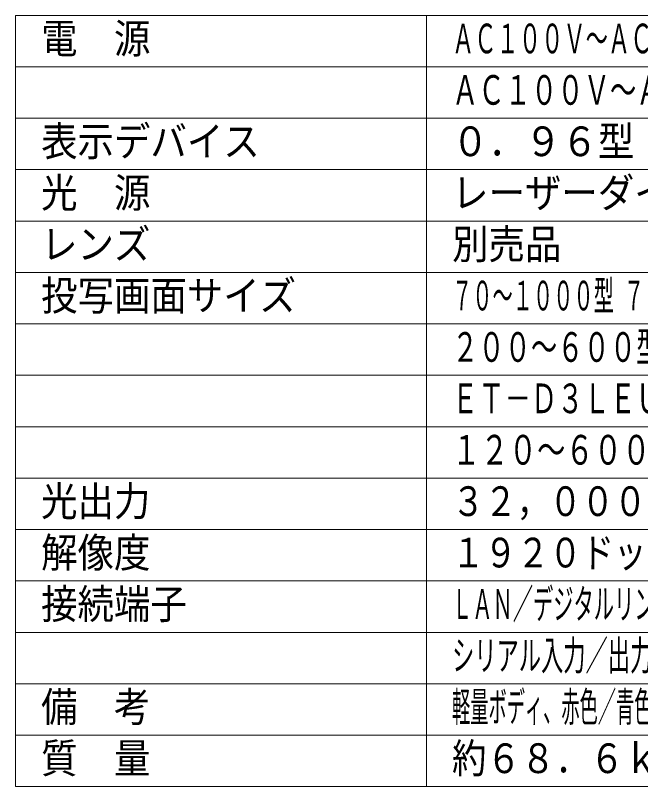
# Model space of a CAD drawing. Units: millimetres on the paper. Extents: x -62 to 65, y -59 to 59.
# Drawn here: x -62.5 to -1.7, y -54.6 to 20.4 of the extents above; entities that cross this region are included whole.
import ezdxf
from ezdxf.enums import TextEntityAlignment as Align

# ---------------------------------------------------------------- set-up
doc = ezdxf.new("R2010")
doc.units = ezdxf.units.MM
doc.layers.add('0-0_MOJI1', color=7, linetype='Continuous')
doc.layers.add('0-1_WAKU', color=4, linetype='Continuous', lineweight=9)
doc.styles.add('ＭＳ ゴシック', font='')
doc.styles.get('ＭＳ ゴシック').set_extended_font_data('MS Gothic')

msp = doc.modelspace()

# ---------------------------------------------------------------- linework, layer by layer
at = {"layer": '0-1_WAKU', "color": 3}
for p, q in [((-62.5, 20.4), (-62.5, -54.6)), ((-62.5, 20.4), (62.5, 20.4)), ((-22.5, -54.6), (-22.5, 20.4)), ((-62.5, -54.6), (62.5, -54.6))]:
    msp.add_line(p, q, dxfattribs=at)
at = {"layer": '0-1_WAKU'}
for p, q in [((-62.5, 15.4), (62.5, 15.4)), ((-62.5, 10.4), (62.5, 10.4)), ((-62.5, 5.4), (62.5, 5.4)), ((-62.5, 0.4), (62.5, 0.4)), ((-62.5, -4.6), (62.5, -4.6)), ((-62.5, -9.6), (62.5, -9.6)), ((-62.5, -14.6), (62.5, -14.6)), ((62.5, -19.6), (-62.5, -19.6)), ((-62.5, -24.6), (62.5, -24.6)), ((-62.5, -29.6), (62.5, -29.6)), ((-62.5, -34.6), (62.5, -34.6)), ((-62.5, -39.6), (62.5, -39.6)), ((-62.5, -44.6), (62.5, -44.6)), ((-62.5, -49.6), (62.5, -49.6))]:
    msp.add_line(p, q, dxfattribs=at)

# ---------------------------------------------------------------- texts
at = {"layer": '0-0_MOJI1', "style": 'ＭＳ ゴシック'}
for s, height, width, p in [('電\u3000源', 2.889, 0.9, (-60, 15.845)), ('ＡＣ１００Ｖ～ＡＣ１２０Ｖ／ＡＣ２００Ｖ～ＡＣ２４０Ｖ ５０Ｈｚ／６０Ｈｚ', 2.889, 0.55, (-20, 15.845)), ('ＡＣ１００Ｖ～ＡＣ１２０Ｖで使用すると、光出力が約１／３に低下', 2.889, 0.65, (-20, 10.845)), ('表示デバイス', 2.889, 0.9, (-60, 5.845)), ('０．９６型\u3000ＤＬＰチップ３枚\u3000ＤＬＰ方式', 2.889, 0.9, (-20, 5.845)), ('光\u3000源', 2.889, 0.9, (-60, 0.845)), ('レーザーダイオード（レーザークラス：クラス１）', 2.889, 0.9, (-20, 0.845)), ('レンズ', 2.889, 0.9, (-60, -4.155)), ('別売品', 2.889, 0.9, (-20, -4.155)), ('投写画面サイズ', 2.889, 0.9, (-60, -9.155)), ('７０～１０００型 ７０～６００型（ＥＴ－Ｄ３ＬＥＴ８０／ＥＴ－Ｄ７５ＬＥ８装着時）', 2.886, 0.5, (-20, -9.155)), ('２００～６００型（ＥＴ－Ｄ３ＬＥＷ２０１／ＥＴ－Ｄ３ＬＥＷ２００／', 2.886, 0.65, (-20, -14.155)), ('ＥＴ－Ｄ３ＬＥＵ１０１／ＥＴ－Ｄ３ＬＥＵ１００装着時）', 2.886, 0.65, (-20, -19.155)), ('１２０～６００型（ＥＴ－Ｄ７５ＬＥ９５装着時）', 2.889, 0.7, (-20, -24.155)), ('光出力', 2.889, 0.9, (-60, -29.155)), ('３２，０００ｌｍ（センター）／３０，５００ｌｍ', 2.889, 0.8, (-20, -29.155)), ('解像度', 2.889, 0.9, (-60, -34.155)), ('１９２０ドット×１２００ドット', 2.889, 0.8, (-20, -34.155)), ('接続端子', 2.889, 0.9, (-60, -39.155)), ('ＬＡＮ／デジタルリンク端子、ＭＵＬＴＩ ＰＲＯＪＥＣＴＯＲ ＳＹＮＣ ＩＮ／ＯＵＴ端子、', 2.889, 0.5, (-20, -39.155)), ('シリアル入力／出力、リモート入力／出力、ＤＣ出力端子、 ＳＬＯＴ端子、ＵＳＢ端子', 2.886, 0.55, (-20, -44.155)), ('備\u3000考', 2.889, 0.9, (-60, -49.155)), ('軽量ボディ、赤色／青色レーザーを駆使した「広色域化技術」、独自の冷却システムによる安定動作', 2.889, 0.45, (-20, -49.155)), ('質\u3000量', 2.889, 0.9, (-60, -54.155)), ('約６８．６ｋｇ', 2.889, 0.85, (-20, -54.155))]:
    msp.add_text(s, height=height, dxfattribs=dict(at, width=width)).set_placement(p, align=Align.BOTTOM_LEFT)

doc.saveas('drawing.dxf')
